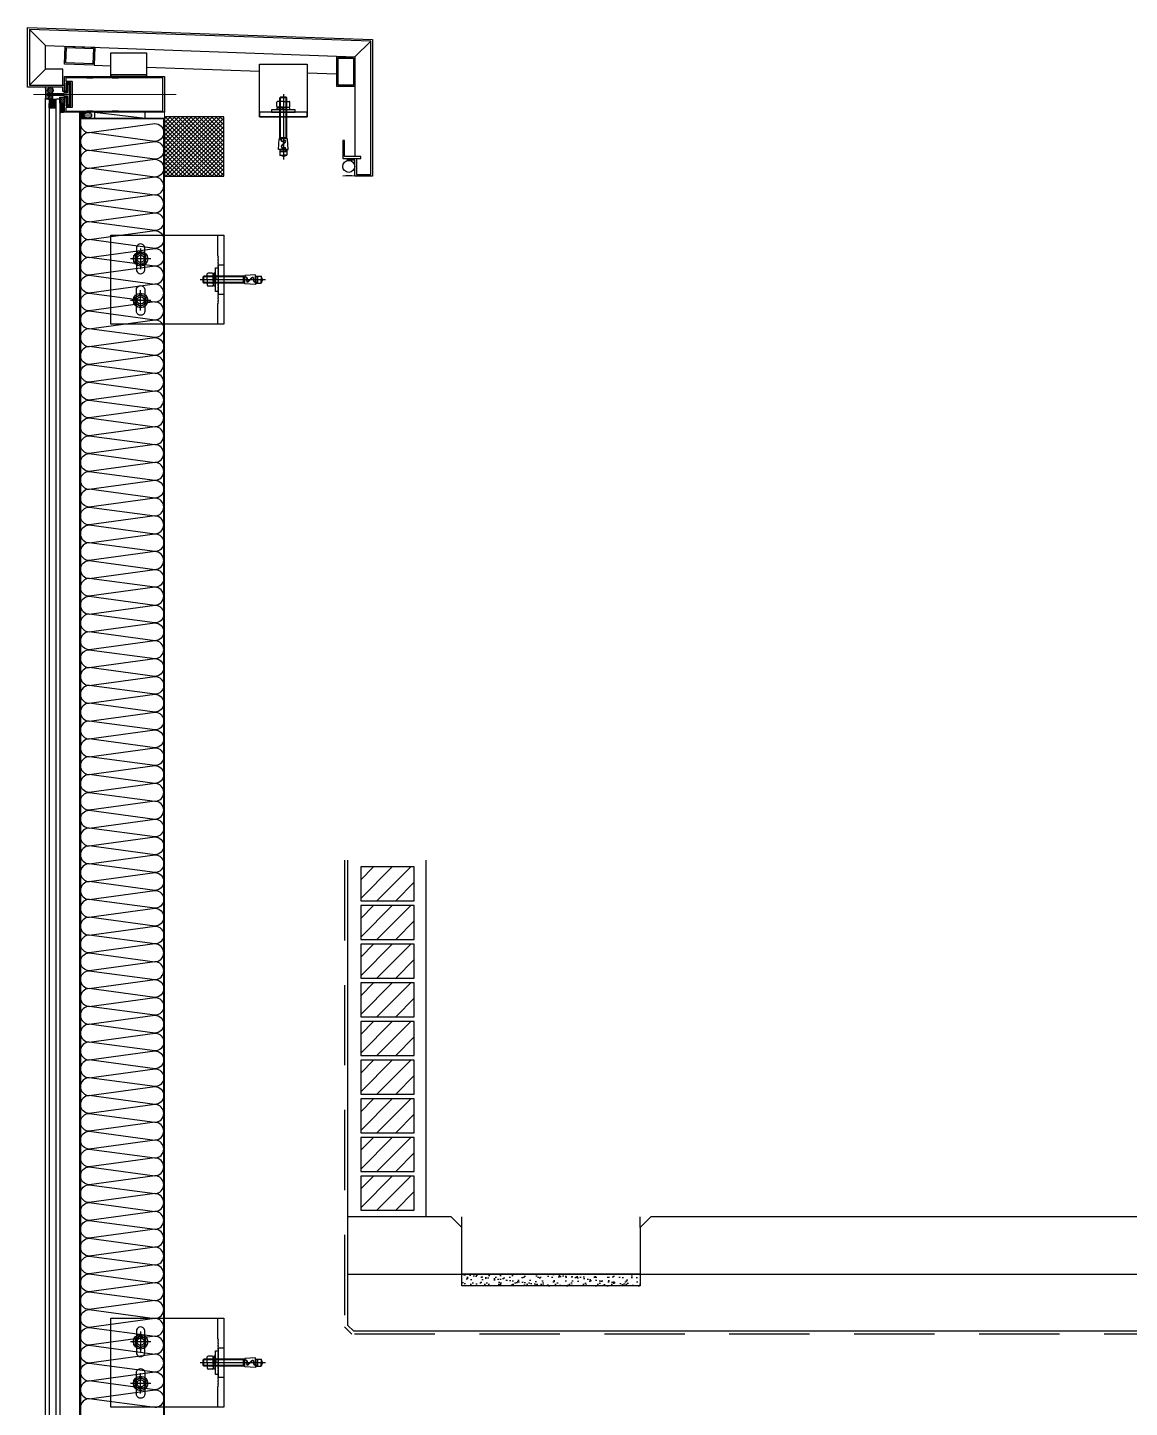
# Model space of a CAD drawing. Header units: millimetres. Extents: x 17311 to 801382, y -242618 to -104888.
# Drawn here: x 515081 to 516933, y -188350 to -186029 of the extents above; entities that cross this region are included whole.
import ezdxf

# ---------------------------------------------------------------- set-up
doc = ezdxf.new("R2010")
doc.units = ezdxf.units.MM
doc.header["$LTSCALE"] = 250
for name, pattern in [('CENTER2', [28.575, 19.05, -3.175, 3.175, -3.175]), ('HID', [2.8, 1.8, -1]), ('HIDDEN', [9.525, 6.35, -3.175])]:
    doc.linetypes.add(name, pattern=pattern)
for name, color, linetype in [('0-Sheet', 7, 'Continuous'), ('A-ETC', 8, 'Continuous'), ('A-ETC-8', 8, 'Continuous'), ('A-FIN', 6, 'Continuous'), ('A-FIN-8', 8, 'Continuous'), ('A-FIN-9', 7, 'Continuous'), ('A-HAT', 252, 'Continuous'), ('A-HAT-9', 9, 'Continuous'), ('A-HAT-WIREMESH', 9, 'g_mesh'), ('A-WALL', 3, 'Continuous'), ('A-WIN', 4, 'Continuous'), ('A-WP', 1, 'HID'), ('B-AR', 7, 'Continuous'), ('EGI', 6, 'Continuous'), ('fastener', 1, 'Continuous'), ('GLASS', 7, 'Continuous'), ('ISL', 251, 'Continuous'), ('polyamide', 6, 'Continuous'), ('S-TEEL', 4, 'Continuous'), ('SEALANT', 252, 'Continuous'), ('W200', 7, 'Continuous')]:
    doc.layers.add(name, color=color, linetype=linetype)
doc.layers.add('A-WIN-ELE', color=8, linetype='Continuous', lineweight=9)
doc.layers.add('CEN', color=1, linetype='Continuous', lineweight=9)
doc.layers.add('NOPLOT', color=191, linetype='Continuous', plot=False)
doc.styles.add('Gdim', font='')
doc.styles.get('Gdim').set_extended_font_data('Dotum')
doc.linetypes.add('g_mesh', pattern='A,10,-0.8,["X",Gdim,S=0.6,R=0,X=-0.15,Y=-0.3],-0.8', length=11.6)
pattern_1 = [(90, (-425974.36132, 38655.42335), (-0.15875, 0.079375), [0, -0.15875])]

# ---------------------------------------------------------------- blocks, each defined once
blk = doc.blocks.new('A$C17189e19')
at = {"layer": 'A-HAT-9'}
h = blk.add_hatch(dxfattribs=at)
h.set_pattern_fill('AR-SAND', color=256, scale=0.3)
h.set_pattern_definition([(37.5, (-113396.389, 321843.363), (-0.4800094, 14.6823971), [0, -11.5824, 0, -12.954, 0, -12.3825]), (7.5, (-113396.389, 321843.363), (13.4856985, 21.504753), [0, -6.2484, 0, -10.4394, 0, -4.0005]), (327.5, (-113405.761, 321843.363), (23.7297711, 0.04311554), [0, -3.81, 0, -13.716, 0, -17.907]), (317.5, (-113405.761, 321843.363), (22.9066936, 6.6878797), [0, -1.905, 0, -8.9916, 0, -10.287])])
h.paths.add_polyline_path([(0, -96), (300, -96), (300, -116), (0, -116)])
at = {"layer": 'A-FIN'}
for points in [[(-18, 0), (0, -18), (0, -116), (300, -116), (300, -18), (318, 0)], [(0, -96), (300, -96)]]:
    blk.add_lwpolyline(points, dxfattribs=at)
at = {"layer": 'NOPLOT'}
for p, q in [((0, -18), (0, 0)), ((300, -18), (300, 0))]:
    blk.add_line(p, q, dxfattribs=at)
blk = doc.blocks.new('A$Cd1522425')
at = {"layer": 'GLASS', "transparency": 33554687}
h = blk.add_hatch(dxfattribs=at)
h.set_pattern_fill('ANSI37', color=253, scale=10, angle=90, style=0)
h.set_pattern_definition([(315, (-508016.3903, -48556.2235), (0.8838834765, 0.8838834765), []), (45, (-508016.3903, -48556.2235), (-0.8838834765, 0.8838834765), [])])
h.paths.add_polyline_path([(38, -8.5, -0.198912), (38.3, -7.8, -0.112366), (25.7, -7.8, -0.198912), (26, -8.5), (26, -15.5), (27.1, -15.5), (27.1, -16.2, -0.414214), (27.8, -15.5), (36.3, -15.5, -0.414035), (37, -16.2), (37, -15.5), (38, -15.5)])
at = {"layer": 'SEALANT', "transparency": 33554687}
h = blk.add_hatch(dxfattribs=at)
h.set_pattern_fill('DOTS', color=253, scale=0.5)
h.set_pattern_definition([(360, (-494319.9528, 247536.4127), (0.396875, 0.79375), [0, -0.79375])])
edge = h.paths.add_edge_path()
edge.add_line((28.6, 1.5), (27.7, 1.6))
edge.add_line((27.7, 1.6), (26.8, 1.9))
edge.add_line((26.8, 1.9), (26, 2.3))
edge.add_line((26, 2.3), (25.3, 2.9))
edge.add_line((25.3, 2.9), (24.7, 3.6))
edge.add_line((24.7, 3.6), (24.2, 4.5))
edge.add_line((24.2, 4.5), (23.9, 5.4))
edge.add_line((23.9, 5.4), (23.8, 6.4))
edge.add_line((23.8, 6.4), (23.8, 7.4))
edge.add_line((23.8, 7.4), (23.9, 8.3))
edge.add_line((23.9, 8.3), (24.2, 9.3))
edge.add_line((24.2, 9.3), (24.7, 10.1))
edge.add_line((24.7, 10.1), (25.3, 10.8))
edge.add_line((25.3, 10.8), (26, 11.4))
edge.add_line((26, 11.4), (26.8, 11.9))
edge.add_line((26.8, 11.9), (27.7, 12.2))
edge.add_line((27.7, 12.2), (28.6, 12.2))
edge.add_line((28.6, 12.2), (28.6, 12.5))
edge.add_line((28.6, 12.5), (20, 12.5))
edge.add_arc((-80.5, 2), 101, -5.8538, 5.9479, ccw=False)
edge.add_arc((21, -8.5), 1, 90, 169.4027, ccw=False)
edge.add_line((21, -7.5), (25, -7.5))
edge.add_arc((33.7, 29.5), 38.1, 256.7521, 258.294)
edge.add_line((26, -7.7), (26, -1.5))
edge.add_line((26, -1.5), (24.2, -1.5))
edge.add_arc((24.2, 0), 1.5, 89.9999, 269.9999, ccw=False)
edge.add_line((24.2, 1.5), (28.6, 1.5))
h = blk.add_hatch(dxfattribs=at)
h.set_pattern_fill('DOTS', color=253, scale=0.5)
h.set_pattern_definition([(360, (-494319.9528, 247536.4127), (0.396875, 0.79375), [0, -0.79375])])
edge = h.paths.add_edge_path()
edge.add_line((24.7, 10.1), (25.3, 10.8))
edge.add_line((25.3, 10.8), (25.3, 10.8))
edge.add_line((25.3, 10.8), (26.9, 11.9))
edge.add_line((26.9, 11.9), (28.6, 12.5))
edge.add_line((28.6, 12.5), (20, 12.5))
edge.add_arc((-80.5, 2), 101, -5.8538, 5.9479, ccw=False)
edge.add_arc((21, -8.5), 1, 90, 169.4027, ccw=False)
edge.add_line((21, -7.5), (25, -7.5))
edge.add_arc((33.7, 29.5), 38.1, 256.7521, 258.294)
edge.add_line((26, -7.7), (26, -1.5))
edge.add_line((26, -1.5), (24.2, -1.5))
edge.add_arc((24.2, 0), 1.5, 89.9999, 269.9999, ccw=False)
edge.add_line((24.2, 1.5), (28.6, 1.5))
edge.add_arc((28.7, 6.2), 4.72, 214.6155, 269.1974, ccw=False)
edge.add_line((24.8, 3.5), (24.8, 3.5))
edge.add_line((24.8, 3.5), (24.7, 3.6))
edge.add_line((24.7, 3.6), (24.2, 4.5))
edge.add_line((24.2, 4.5), (23.9, 5.4))
edge.add_line((23.9, 5.4), (23.8, 6.4))
edge.add_line((23.8, 6.4), (23.8, 7.4))
edge.add_line((23.8, 7.4), (23.9, 8.3))
edge.add_line((23.9, 8.3), (24.2, 9.3))
edge.add_line((24.2, 9.3), (24.7, 10.1))
at = {"layer": 'SEALANT'}
h = blk.add_hatch(dxfattribs=at)
h.set_pattern_fill('DOTS', color=8, scale=10, angle=248.1986)
h.set_pattern_definition([(248.1986, (-594092.2372, -85667.5494), (0.4642384319, -0.52226806176), [0, -0.625])])
edge = h.paths.add_edge_path()
edge.add_ellipse((28.6, 6.9), major_axis=(0, 5.37), ratio=0.906309, start_angle=0, end_angle=360, ccw=False)
at = {"layer": 'SEALANT', "transparency": 33554687}
h = blk.add_hatch(dxfattribs=at)
h.set_pattern_fill('DOTS', color=253, scale=0.1, angle=270)
h.set_pattern_definition(pattern_1)
h.paths.add_polyline_path([(52.1, 2.7), (53.9, 2.7), (53.9, 3), (53.9, 3.8), (53.9, 4.5), (52.5, 4.5, -0.362029), (52, 4.9, -0.057613), (51.7, 2.5), (51.9, 2.7, -0.198912)])
at = {"layer": 'SEALANT'}
h = blk.add_hatch(dxfattribs=at)
h.set_pattern_fill('DOTS', color=8, scale=10, angle=248.1986)
h.set_pattern_definition([(248.1986, (-594092.2372, -85669.5494), (0.4642384319, -0.52226806176), [0, -0.625])])
edge = h.paths.add_edge_path()
edge.add_ellipse((28.6, -4.9), major_axis=(0, -3.37), ratio=1, start_angle=0, end_angle=360)
h = blk.add_hatch(dxfattribs=at)
h.set_pattern_fill('DASH', color=253, scale=0.5, angle=90, style=0)
h.set_pattern_definition([(270, (-531570.1055, 15906.2038), (1.5875, -1.5875), [1.5875, -1.5875])])
h.paths.add_polyline_path([(52, -14.5), (44, -14.5), (44, -4.5), (52, -4.5)])
at = {"layer": 'SEALANT', "transparency": 33554687}
h = blk.add_hatch(dxfattribs=at)
h.set_pattern_fill('ANSI37', color=253, scale=0.5)
h.set_pattern_definition([(225, (-449317.0087, -72922.338), (1.122532015, -1.122532015), []), (315, (-449317.0087, -72922.338), (1.122532015, 1.122532015), [])])
h.paths.add_polyline_path([(52, -14.5), (44, -14.5), (44, -31, -0.032752), (52, -30)])
h = blk.add_hatch(dxfattribs=at)
h.set_pattern_fill('DOTS', color=253, scale=0.1, angle=90)
h.set_pattern_definition(pattern_1)
h.paths.add_polyline_path([(52.1, -2.7), (53.9, -2.7), (53.9, -2.9), (53.9, -3.8), (53.9, -4.5), (52.5, -4.5, 0.362029), (52, -4.9, 0.057613), (51.7, -2.5), (51.9, -2.7, 0.198912)])
at = {"layer": 'B-AR'}
for points in [[(54.7, -19, 0.414214), (55.7, -20), (62, -20, 0.414214), (62.5, -19.5), (62.5, 19.5, 0.414214), (62, 20), (55.7, 20, 0.414214), (54.7, 19), (54.7, 4.7, -0.414214), (54.5, 4.5), (52.5, 4.5, -0.414214), (52, 5), (52, 30), (220, 30), (220, -30), (52, -30), (52, -5, -0.414214), (52.5, -4.5), (54.5, -4.5, -0.414214), (54.7, -4.7)], [(89.4, 28), (54.8, 28, 0.414214), (54.3, 27.5), (54.3, 22.7, 0.414214), (54.8, 22.2), (64.2, 22.2, -0.414214), (64.7, 21.7), (64.7, -21.7, -0.414214), (64.2, -22.2), (54.8, -22.2, 0.414214), (54.3, -22.7), (54.3, -27.5, 0.414214), (54.8, -28), (89.4, -28), (89.9, -27.5), (99.1, -27.5), (99.6, -28), (132.4, -28), (132.9, -27.5), (142.1, -27.5), (142.6, -28), (217, -28, 0.414214), (217.5, -27.5), (217.5, 27.5, 0.414214), (217, 28), (142.6, 28), (142.1, 27.5), (132.9, 27.5), (132.4, 28), (99.6, 28), (99.1, 27.5), (89.9, 27.5)], [(56.4, 2.7, 0.414214), (57.4, 3.7), (57.4, 4.6, -0.298217), (57.1, 5.1, -0.298217), (57.4, 5.5), (57.4, 16.3, -0.298217), (57.1, 16.8, -0.414214), (57.6, 17.3), (59.6, 17.3, -0.414214), (60.1, 16.8, -0.236068), (59.9, 16.4), (59.9, 0.4, -0.236068), (60.1, 0, -0.236068), (59.9, -0.4), (59.9, -16.4, -0.236068), (60.1, -16.8, -0.414214), (59.6, -17.3), (57.6, -17.3, -0.414214), (57.1, -16.8, -0.298217), (57.4, -16.3), (57.4, -5.5, -0.298217), (57.1, -5.1, -0.298217), (57.4, -4.6), (57.4, -3.7, 0.414214), (56.4, -2.7), (52.1, -2.7, -0.198912), (51.9, -2.7), (51, -1.8, 0.198911), (50.3, -1.5), (24.2, -1.5, -0.414214), (22.7, 0, -0.414214), (24.2, 1.5), (50.3, 1.5, 0.198912), (51, 1.8), (51.7, 2.5, -0.198912), (52.4, 2.7)]]:
    blk.add_lwpolyline(points, format="xyb", close=True, dxfattribs=at)
at = {"layer": 'CEN', "ltscale": 0.005}
blk.add_line((240, 0), (0, 0), dxfattribs=at)
at = {"layer": 'GLASS', "color": 1, "linetype": 'Continuous'}
for p, q in [((26.8, -15.5, 0), (26.8, -22.5, 0)), ((37.2, -15.5, 0), (37.2, -22.5, 0))]:
    blk.add_line(p, q, dxfattribs=at)
at = {"layer": 'GLASS', "color": 1, "linetype": 'Continuous', "elevation": 0}
blk.add_lwpolyline([(38, -8.5, -0.198912), (38.3, -7.8, -0.112366), (25.7, -7.8, -0.198912), (26, -8.5), (26, -15.5), (27.1, -15.5), (27.1, -16.2, -0.414214), (27.8, -15.5), (36.3, -15.5, -0.414035), (37, -16.2), (37, -15.5), (38, -15.5)], format="xyb", close=True, dxfattribs=at)
for points in [[(27.1, -15.5), (27.1, -22.5), (26, -22.5), (26, -15.5)], [(37, -15.5), (37, -22.5), (38, -22.5), (38, -15.5)]]:
    blk.add_lwpolyline(points, close=True, dxfattribs=at)
for points in [[(37, -16.2, 0.414214), (36.3, -15.5), (27.8, -15.5, 0.414214), (27.1, -16.2), (27.1, -22, 0.414214), (27.6, -22.5), (31.5, -22.5), (32, -22), (32.5, -22.5), (36.5, -22.5, 0.414214), (37, -22), (37, -16.2)], [(36.5, -16.2), (36.5, -21.8, -0.414214), (36.3, -22), (27.8, -22, -0.414214), (27.6, -21.8), (27.6, -16.2, -0.414214), (27.8, -16), (36.3, -16, -0.414214), (36.5, -16.2)]]:
    blk.add_lwpolyline(points, format="xyb", dxfattribs=at)
at = {"layer": 'GLASS', "color": 8, "linetype": 'Continuous'}
for centre in [(28.4, -16.7, 0), (28.4, -18.2, 0), (28.4, -19.7, 0), (28.4, -21.2, 0), (29.8, -16.7, 0), (29.8, -18.2, 0), (29.8, -19.7, 0), (29.8, -21.2, 0), (31.2, -16.7, 0), (31.2, -18.2, 0), (31.2, -19.7, 0), (31.2, -21.2, 0), (32.8, -16.7, 0), (32.8, -18.2, 0), (32.8, -19.7, 0), (32.8, -21.2, 0), (34.2, -16.7, 0), (34.2, -18.2, 0), (34.2, -19.7, 0), (34.2, -21.2, 0), (35.8, -16.7, 0), (35.8, -18.2, 0), (35.8, -19.7, 0), (35.8, -21.2, 0)]:
    blk.add_circle(centre, 0.65, dxfattribs=at)
at = {"layer": 'polyamide', "color": 5}
blk.add_lwpolyline([(60.3, 17.8), (60.3, 0), (60.3, 17.8), (56.9, 17.8), (56.9, 3.5), (56.4, 3), (53.9, 3), (53.9, 3.8), (54.4, 4.3), (54.9, 4.3), (54.9, 6.4), (55.2, 6.7), (55.2, 17), (54.9, 17), (54.9, 19), (55.4, 19.5), (61.8, 19.5), (62.3, 19), (62.3, 17), (62, 17), (62, 6.5), (62.3, 6.5), (62.3, 2), (62, 2), (62, -2), (62.3, -2), (62.3, -6.5), (62, -6.5), (62, -17), (62.3, -17), (62.3, -19), (61.8, -19.5), (55.4, -19.5), (54.9, -19), (54.9, -17), (55.2, -17), (55.2, -6.7), (54.9, -6.4), (54.9, -4.3), (54.4, -4.3), (53.9, -3.8), (53.9, -2.9), (56.4, -2.9), (56.9, -3.4), (56.9, -17.8), (60.3, -17.8), (60.3, 0)], dxfattribs=at)
at = {"layer": 'SEALANT', "color": 4, "elevation": 0}
blk.add_lwpolyline([(20, -8.5, 0.051914), (20, 12.5)], format="xyb", dxfattribs=at)
at = {"layer": 'SEALANT', "color": 4}
blk.add_lwpolyline([(52, -14.5), (44, -14.5), (44, -4.5), (52, -4.5)], close=True, dxfattribs=at)
blk.add_lwpolyline([(52, -30, 0.032752), (44, -31)], format="xyb", dxfattribs=at)
at = {"layer": 'SEALANT', "color": 8}
for centre, start, end in [((40.6, 5.1), 346.7784, 359.2245), ((40.6, -5.1), 0.7755, 13.2216)]:
    blk.add_arc(centre, 11.4, start, end, dxfattribs=at)
at = {"layer": 'SEALANT', "color": 4, "extrusion": (0, 0, -1)}
blk.add_ellipse((28.6, 6.9), major_axis=(0, 5.37), ratio=0.906309, dxfattribs=at)
at = {"layer": 'SEALANT', "color": 4}
blk.add_ellipse((28.6, -4.9, 0), major_axis=(0, -3.37), ratio=1, dxfattribs=at)
blk = doc.blocks.new('M12-STUD ANCHOR')
at = {"layer": 'A-ETC-8'}
for p, q in [((22.7, 48), (23.9, 49.2)), ((34.7, 48), (22.7, 48)), ((22.7, -20.8), (22.7, 48)), ((33.5, 49.2), (23.9, 49.2)), ((23.9, -20.8), (23.9, 49.2)), ((28.7, 54.2), (28.7, -55.8)), ((33.5, 49.2), (34.7, 48)), ((33.5, -20.8), (33.5, 49.2)), ((34.7, -20.8), (34.7, 48)), ((17.8, 33.7), (17.8, 40.7)), ((28.2, 30.2), (18, 31.2)), ((18, 28.2), (18, 31.2)), ((18, 31.2), (29.2, 31.2)), ((28.2, 27.2), (18, 28.2)), ((28.7, 42.2), (19.2, 42.2)), ((28.7, 32.2), (19.2, 32.2)), ((23.3, 33.7), (23.3, 40.7)), ((28.2, 27.2), (28.2, 30.2)), ((39.5, 28.2), (28.2, 28.2)), ((28.7, 42.2), (38.2, 42.2)), ((28.7, 32.2), (38.2, 32.2)), ((29.2, 29.2), (29.2, 32.2)), ((39.5, 31.2), (29.2, 32.2)), ((39.5, 28.2), (29.2, 29.2)), ((34.2, 33.7), (34.2, 40.7)), ((39.5, 28.2), (39.5, 31.2)), ((39.7, 33.7), (39.7, 40.7)), ((20.5, -38.8), (21.7, -20.8)), ((21.7, -20.8), (24.3, -20.8)), ((22.7, -18.4), (34.7, -18.4)), ((28.7, -20.8), (24.8, -20.8)), ((35.7, -20.8), (28.7, -20.8)), ((36.9, -38.8), (35.7, -20.8)), ((28.7, -38.8), (20.5, -38.8)), ((22.7, -38.8), (22.7, -48.4)), ((22.7, -41.2), (34.7, -41.2)), ((22.7, -42.4), (34.7, -42.4)), ((25.8, -32.3), (32, -26.1)), ((26.2, -32.6), (32.3, -26.5)), ((31.1, -35.9), (27.5, -35.9)), ((31.1, -36.4), (27.5, -36.4)), ((31.1, -38.8), (28.7, -38.8)), ((32.3, -38.8), (36.9, -38.8)), ((34.7, -38.8), (34.7, -48.4)), ((22.7, -48.4), (28.7, -48.4)), ((28.7, -50.8), (22.7, -48.4)), ((28.7, -50.8), (34.7, -48.4)), ((34.7, -48.4), (28.7, -48.4))]:
    blk.add_line(p, q, dxfattribs=at)
for centre, radius, start, end in [((19.2, 40.7), 1.47, 90, 180), ((19.2, 33.7), 1.47, 180, 270), ((21.8, 40.7), 1.47, 360, 90), ((21.8, 33.7), 1.47, 270, 360), ((24.7, 40.7), 1.47, 90, 180), ((24.7, 33.7), 1.47, 180, 270), ((32.8, 40.7), 1.47, 360, 90), ((32.8, 33.7), 1.47, 270, 360), ((35.7, 40.7), 1.47, 90, 180), ((35.7, 33.7), 1.47, 180, 270), ((38.2, 40.7), 1.47, 360, 90), ((38.2, 33.7), 1.47, 270, 360), ((27.7, -21.9), 3.6, 161.9622, 315), ((27.7, -21.9), 3.12, 159.0667, 315), ((27.5, -34), 2.4, 135, 270), ((27.5, -34), 1.92, 135, 270), ((31.1, -25.3), 1.68, 315, 135), ((31.1, -25.3), 1.2, 315, 135), ((31.1, -37.6), 1.68, 314.4153, 90), ((31.1, -37.6), 1.2, 270, 90)]:
    blk.add_arc(centre, radius, start, end, dxfattribs=at)
blk = doc.blocks.new('A$C7453124a')
at = {"layer": 'A-ETC-8'}
for points in [[(-40, 88.4), (40, 88.4), (40, 0), (-40, 0)], [(-40, 8), (-40, 0), (40, 0), (40, 8)], [(-20, 8), (20, 8), (20, 12), (-20, 12)]]:
    blk.add_lwpolyline(points, close=True, dxfattribs=at)
blk.add_blockref('M12-STUD ANCHOR', (-28.7, -16.2), dxfattribs=at)
blk = doc.blocks.new('A$C057cb786')
at = {"layer": 'A-ETC-8'}
for p, q in [((-300, 119.9), (-327, 146.9)), ((220, 100.9), (247, 127)), ((-327, 53), (-300, 80)), ((-217.9, 86.9), (-190, 85.9)), ((-130, 83.7), (60, 76.7)), ((140, 73.8), (190, 72))]:
    blk.add_line(p, q, dxfattribs=at)
for points in [[(-300, 119.9), (220, 100.9), (220, -67)], [(-271, 53), (-271, 80), (-300, 80), (-300, 119.9)]]:
    blk.add_lwpolyline(points, dxfattribs=at)
for points in [[(-266.8, 118.7), (-216.8, 116.9), (-217.9, 86.9), (-267.9, 88.7)], [(-264.6, 116.3), (-219.2, 114.7), (-220.1, 89.3), (-265.5, 91)], [(-190, 107.5), (-130, 107.5), (-130, 67.5), (-190, 67.5)], [(220, 100.9), (220, 50.9), (190, 50.9), (190, 100.9)], [(217.7, 98.6), (217.7, 53.2), (192.3, 53.2), (192.3, 98.6)], [(-190, 67.5), (-130, 67.5), (-130, 70.5), (-190, 70.5)], [(200, -70), (230, -70), (230, -67), (203, -67), (203, -40), (200, -40)]]:
    blk.add_lwpolyline(points, close=True, dxfattribs=at)
blk.add_arc((210, -163.7), 64.5, 81.0843, 98.9157, dxfattribs=at)
blk.add_ellipse((210, -83.5), major_axis=(0, 10), ratio=0.999542, dxfattribs=at)
at = {"layer": 'A-FIN-9'}
blk.add_lwpolyline([(-271, 42.8), (-271, 50), (-330, 50), (-330, 150), (250, 130), (250, -100), (220, -100), (220, -73), (208, -73), (208, -70), (223, -70), (223, -97), (247, -97), (247, 127.1), (-327, 146.9), (-327, 53), (-268, 53), (-268, 42.8)], close=True, dxfattribs=at)
at = {"layer": 'A-ETC-8'}
blk.add_blockref('A$C7453124a', (100, 0), dxfattribs=at)
blk = doc.blocks.new('m12 set anchor')
at = {"layer": 'A-ETC-8'}
for p, q in [((0, 26), (0, -84)), ((-11, 5.5), (-11, 12.5)), ((-10.8, 3), (-0.5, 4)), ((-10.8, 0), (-10.8, 3)), ((-10.8, 0), (-0.5, 1)), ((-10.8, 0), (0.5, 0)), ((0, 14), (-9.5, 14)), ((0, 4), (-9.5, 4)), ((-4.8, 21), (-6, 19.8)), ((-6, 19.8), (6, 19.8)), ((-6, -49), (-6, 19.8)), ((-5.5, 5.5), (-5.5, 12.5)), ((-4.8, 21), (4.8, 21)), ((-4.8, -49), (-4.8, 21)), ((-0.5, 1), (-0.5, 4)), ((10.7, 3), (-0.5, 3)), ((0, 14), (9.5, 14)), ((0, 4), (9.5, 4)), ((0.5, 2), (10.7, 3)), ((0.5, -1), (0.5, 2)), ((0.5, -1), (10.7, 0)), ((6, 19.8), (4.8, 21)), ((4.8, -49), (4.8, 21)), ((5.5, 5.5), (5.5, 12.5)), ((6, -49), (6, 19.8)), ((10.7, 0), (10.7, 3)), ((11, 5.5), (11, 12.5)), ((-8.2, -67), (-7, -49)), ((-3.6, -67), (-8.2, -67)), ((-7, -49), (0, -49)), ((6, -46.6), (-6, -46.6)), ((-6, -67), (-6, -76.6)), ((6, -69.4), (-6, -69.4)), ((2.6, -60.8), (-3.6, -54.7)), ((2.9, -60.5), (-3.2, -54.4)), ((-2.4, -64.1), (1.2, -64.1)), ((-2.4, -64.6), (1.2, -64.6)), ((-2.4, -67), (0, -67)), ((0, -49), (3.9, -49)), ((0, -67), (8.2, -67)), ((7, -49), (4.4, -49)), ((6, -67), (6, -76.6)), ((8.2, -67), (7, -49)), ((6, -70.6), (-6, -70.6)), ((0, -79), (-6, -76.6)), ((-6, -76.6), (0, -76.6)), ((6, -76.6), (0, -76.6)), ((0, -79), (6, -76.6))]:
    blk.add_line(p, q, dxfattribs=at)
for centre, radius, start, end in [((-9.5, 12.5), 1.47, 90, 180), ((-9.5, 5.5), 1.47, 180, 270), ((-7, 12.5), 1.47, 0, 90), ((-7, 5.5), 1.47, 270, 0), ((-4, 12.5), 1.47, 90, 180), ((-4, 5.5), 1.47, 180, 270), ((4, 12.5), 1.47, 0, 90), ((4, 5.5), 1.47, 270, 0), ((7, 12.5), 1.47, 90, 180), ((7, 5.5), 1.47, 180, 270), ((9.5, 12.5), 1.47, 0, 90), ((9.5, 5.5), 1.47, 270, 0), ((-2.4, -53.5), 1.68, 45, 225), ((-2.4, -65.8), 1.68, 90, 225.5847), ((-2.4, -53.5), 1.2, 45, 225), ((-2.4, -65.8), 1.2, 90, 270), ((1, -50.1), 3.6, 225, 18.0378), ((1, -50.1), 3.12, 225, 20.9333), ((1.2, -62.2), 2.4, 270, 45), ((1.2, -62.2), 1.92, 270, 45)]:
    blk.add_arc(centre, radius, start, end, dxfattribs=at)
blk = doc.blocks.new('A$C34c8856c')
at = {"layer": 'fastener', "linetype": 'CENTER2'}
for p, q in [((-140, 52.2, 0), (-140, 17.8, 0)), ((-122.8, 35, 0), (-157.2, 35, 0)), ((-140, -52.2, 0), (-140, -17.8, 0)), ((-122.8, -35, 0), (-157.2, -35, 0))]:
    blk.add_line(p, q, dxfattribs=at)
at = {"layer": 'fastener'}
for points in [[(-140, 45.4), (-149, 40.2), (-149, 29.8), (-140, 24.6), (-131, 29.8), (-131, 40.2)], [(-140, -45.4), (-149, -40.2), (-149, -29.8), (-140, -24.6), (-131, -29.8), (-131, -40.2)]]:
    blk.add_lwpolyline(points, close=True, dxfattribs=at)
for centre, radius in [((-140, 35, 0), 12.2), ((-140, 35, 0), 9), ((-140, -35, 0), 12.2), ((-140, -35, 0), 9)]:
    blk.add_circle(centre, radius, dxfattribs=at)
at = {"layer": 'fastener', "linetype": 'HIDDEN'}
for centre in [(-140, 35, 0), (-140, -35, 0)]:
    blk.add_circle(centre, 6, dxfattribs=at)
at = {"layer": 'S-TEEL'}
for points in [[(-190, 75), (0, 75), (0, -75), (-190, -75)], [(-14, -20), (-14, 20), (-10, 20), (-9, 19), (-10, 18), (-9, 17), (-10, 16), (-9, 15), (-10, 14), (-9, 13), (-10, 12), (-9, 11), (-10, 10), (-9, 9), (-10, 8), (-9, 7), (-10, 6), (-9, 5), (-10, 4), (-9, 3), (-10, 2), (-9, 1), (-10, 0), (-9, -1), (-10, -2), (-9, -3), (-10, -4), (-9, -5), (-10, -6), (-9, -7), (-10, -8), (-9, -9), (-10, -10), (-9, -11), (-10, -12), (-9, -13), (-10, -14), (-9, -15), (-10, -16), (-9, -17), (-10, -18), (-9, -19), (-10, -20)]]:
    blk.add_lwpolyline(points, close=True, dxfattribs=at)
blk.add_lwpolyline([(-10, 40), (-10, 75), (0, 75), (0, -75), (-10, -75), (-10, -40), (-9, -39), (-10, -38), (-9, -37), (-10, -36), (-9, -35), (-10, -34), (-9, -33), (-10, -32), (-9, -31), (-10, -30), (-9, -29), (-10, -28), (-9, -27), (-10, -26), (-9, -25), (-10, -24), (-9, -23), (-10, -22), (-9, -21), (-10, -20), (-9, -19), (-10, -18), (-9, -17), (-10, -16), (-9, -15), (-10, -14), (-9, -13), (-10, -12), (-9, -11), (-10, -10), (-9, -9), (-10, -8), (-9, -7), (-10, -6), (-9, -5), (-10, -4), (-9, -3), (-10, -2), (-9, -1), (-10, 0), (-9, 1), (-10, 2), (-9, 3), (-10, 4), (-9, 5), (-10, 6), (-9, 7), (-10, 8), (-9, 9), (-10, 10), (-9, 11), (-10, 12), (-9, 13), (-10, 14), (-9, 15), (-10, 16), (-9, 17), (-10, 18), (-9, 19), (-10, 20), (-9, 21), (-10, 22), (-9, 23), (-10, 24), (-9, 25), (-10, 26), (-9, 27), (-10, 28), (-9, 29), (-10, 30), (-9, 31), (-10, 32), (-9, 33), (-10, 34), (-9, 35), (-10, 36), (-9, 37), (-10, 38), (-9, 39), (-10, 40)], dxfattribs=at)
for points in [[(-146.7, 15, 0.745357), (-133.3, 15, 0.072565), (-133, 17), (-133, 53, 0.072565), (-133.3, 55, 0.745355), (-146.7, 55, 0.072565), (-147, 53), (-147, 17, 0.072565)], [(-146.7, -15, -0.745357), (-133.3, -15, -0.072565), (-133, -17), (-133, -53, -0.072565), (-133.3, -55, -0.745355), (-146.7, -55, -0.072565), (-147, -53), (-147, -17, -0.072565)]]:
    blk.add_lwpolyline(points, format="xyb", close=True, dxfattribs=at)
at = {"layer": 'S-TEEL', "color": 1}
blk.add_lwpolyline([(0, -25), (-9, -25), (-9, 25), (0, 25)], close=True, dxfattribs=at)
at = {"layer": 'fastener', "rotation": 90}
blk.add_blockref('m12 set anchor', (-14, 0), dxfattribs=at)

msp = doc.modelspace()

# ---------------------------------------------------------------- hatches: boundary and pattern name
at = {"layer": 'A-ETC'}
h = msp.add_hatch(dxfattribs=at)
h.set_pattern_fill('ANSI37', color=251, scale=40, style=0)
h.set_pattern_definition([(45, (570955.237, -183967.1393), (-3.5355339, 3.5355339), []), (135, (570955.237, -183967.1393), (-3.5355339, -3.5355339), [])])
h.paths.add_polyline_path([(515410.7, -186279.5), (515410.7, -186179.5), (515310.7, -186179.5), (515310.7, -186279.5)])
at = {"layer": 'A-HAT', "lineweight": -3}
h = msp.add_hatch(dxfattribs=at)
h.set_pattern_fill('ANSI31', color=256, scale=7, style=0)
h.set_pattern_definition([(45, (432554.687, -185119.358), (-15.715448, 15.715448), [])])
h.paths.add_polyline_path([(515730.7, -187441), (515640.7, -187441), (515640.7, -187498), (515730.7, -187498)])
h = msp.add_hatch(dxfattribs=at)
h.set_pattern_fill('ANSI31', color=256, scale=7, style=0)
h.set_pattern_definition([(45, (432554.687, -185184.358), (-15.715448, 15.715448), [])])
h.paths.add_polyline_path([(515730.7, -187506), (515640.7, -187506), (515640.7, -187563), (515730.7, -187563)])
h = msp.add_hatch(dxfattribs=at)
h.set_pattern_fill('ANSI31', color=256, scale=7, style=0)
h.set_pattern_definition([(45, (432554.687, -185249.358), (-15.715448, 15.715448), [])])
h.paths.add_polyline_path([(515730.7, -187571), (515640.7, -187571), (515640.7, -187628), (515730.7, -187628)])
h = msp.add_hatch(dxfattribs=at)
h.set_pattern_fill('ANSI31', color=256, scale=7, style=0)
h.set_pattern_definition([(45, (432554.687, -185314.358), (-15.715448, 15.715448), [])])
h.paths.add_polyline_path([(515730.7, -187636), (515640.7, -187636), (515640.7, -187693), (515730.7, -187693)])
h = msp.add_hatch(dxfattribs=at)
h.set_pattern_fill('ANSI31', color=256, scale=7, style=0)
h.set_pattern_definition([(45, (432554.687, -185379.358), (-15.715448, 15.715448), [])])
h.paths.add_polyline_path([(515730.7, -187701), (515640.7, -187701), (515640.7, -187758), (515730.7, -187758)])
h = msp.add_hatch(dxfattribs=at)
h.set_pattern_fill('ANSI31', color=256, scale=7, style=0)
h.set_pattern_definition([(45, (432554.687, -185444.358), (-15.715448, 15.715448), [])])
h.paths.add_polyline_path([(515730.7, -187766), (515640.7, -187766), (515640.7, -187823), (515730.7, -187823)])
h = msp.add_hatch(dxfattribs=at)
h.set_pattern_fill('ANSI31', color=256, scale=7, style=0)
h.set_pattern_definition([(45, (432554.687, -185509.358), (-15.715448, 15.715448), [])])
h.paths.add_polyline_path([(515730.7, -187831), (515640.7, -187831), (515640.7, -187888), (515730.7, -187888)])
h = msp.add_hatch(dxfattribs=at)
h.set_pattern_fill('ANSI31', color=256, scale=7, style=0)
h.set_pattern_definition([(45, (432554.687, -185574.358), (-15.715448, 15.715448), [])])
h.paths.add_polyline_path([(515730.7, -187896), (515640.7, -187896), (515640.7, -187953), (515730.7, -187953)])
h = msp.add_hatch(dxfattribs=at)
h.set_pattern_fill('ANSI31', color=256, scale=7, style=0)
h.set_pattern_definition([(45, (432554.687, -185639.358), (-15.715448, 15.715448), [])])
h.paths.add_polyline_path([(515730.7, -187961), (515640.7, -187961), (515640.7, -188018), (515730.7, -188018)])
at = {"layer": 'SEALANT', "transparency": 33554687}
h = msp.add_hatch(dxfattribs=at)
h.set_pattern_fill('DOTS', color=8, scale=0.5, angle=270, style=0)
h.set_pattern_definition([(270, (-12606536.7731, -342967.55176), (0.79375, -0.396875), [0, -0.79375])])
edge = h.paths.add_edge_path()
edge.add_ellipse((515181.9, -186176.9), major_axis=(6.47, 0), ratio=0.77258, start_angle=0, end_angle=360)

# ---------------------------------------------------------------- linework, layer by layer
at = {"layer": '0-Sheet'}
for p, q in [((515142.7, -186136.7), (515139.7, -186136.7)), ((515142.7, -186129.5), (515142.7, -186136.7))]:
    msp.add_line(p, q, dxfattribs=at)
at = {"layer": 'A-ETC', "color": 1}
msp.add_lwpolyline([(515410.7, -186279.5), (515410.7, -186179.5), (515310.7, -186179.5), (515310.7, -186279.5), (515410.7, -186279.5)], dxfattribs=at)
at = {"layer": 'A-FIN'}
for p, q in [((515750.7, -188029.5), (515750.7, -187429.5)), ((515792.7, -188029.5), (515618.7, -188029.5)), ((526392.7, -188029.5), (516128.7, -188029.5))]:
    msp.add_line(p, q, dxfattribs=at)
at = {"layer": 'A-FIN-8'}
for p, q in [((515618.7, -187429.5), (515618.7, -188211.3)), ((515628.9, -188221.5), (515618.7, -188211.3)), ((526892.4, -188221.5), (515628.9, -188221.5))]:
    msp.add_line(p, q, dxfattribs=at)
at = {"layer": 'A-HAT-WIREMESH', "ltscale": 0.6}
msp.add_line((515618.7, -188125.5), (526902.7, -188125.5), dxfattribs=at)
at = {"layer": 'A-WALL'}
for points in [[(515640.7, -187441), (515640.7, -187498), (515730.7, -187498), (515730.7, -187441)], [(515640.7, -187506), (515640.7, -187563), (515730.7, -187563), (515730.7, -187506)], [(515640.7, -187571), (515640.7, -187628), (515730.7, -187628), (515730.7, -187571)], [(515640.7, -187636), (515640.7, -187693), (515730.7, -187693), (515730.7, -187636)], [(515640.7, -187701), (515640.7, -187758), (515730.7, -187758), (515730.7, -187701)], [(515640.7, -187766), (515640.7, -187823), (515730.7, -187823), (515730.7, -187766)], [(515640.7, -187831), (515640.7, -187888), (515730.7, -187888), (515730.7, -187831)], [(515640.7, -187896), (515640.7, -187953), (515730.7, -187953), (515730.7, -187896)], [(515640.7, -187961), (515640.7, -188018), (515730.7, -188018), (515730.7, -187961)]]:
    msp.add_lwpolyline(points, close=True, dxfattribs=at)
at = {"layer": 'A-WIN'}
for points in [[(515116.7, -188721, -0.414214), (515115.7, -188722), (515111.7, -188722, -0.414214), (515110.7, -188721), (515110.7, -186150.4, -0.414214), (515111.7, -186149.4), (515115.7, -186149.4, -0.414214), (515116.7, -186150.4)], [(515134.7, -188721, -0.414214), (515133.7, -188722), (515129.7, -188722, -0.414214), (515128.7, -188721), (515128.7, -186150.4, -0.414214), (515129.7, -186149.4), (515133.7, -186149.4, -0.414214), (515134.7, -186150.4)]]:
    msp.add_lwpolyline(points, format="xyb", close=True, dxfattribs=at)
at = {"layer": 'A-WIN-ELE'}
msp.add_lwpolyline([(515310.7, -194099.5), (515310.7, -186171.9)], dxfattribs=at)
at = {"layer": 'A-WP', "ltscale": 0.3}
for p, q in [((515613.7, -187429.5), (515613.7, -188214.3)), ((515625.8, -188226.5), (515613.7, -188214.3)), ((526895.5, -188226.5), (515625.8, -188226.5))]:
    msp.add_line(p, q, dxfattribs=at)
at = {"layer": 'EGI', "color": 8}
for p, q in [((515193.3, -186171.9), (515278.3, -186181.9)), ((515309.5, -188659.5, 0), (515309.5, -186211.9, 0)), ((515310.7, -188659.5, 0), (515310.7, -186211.9, 0))]:
    msp.add_line(p, q, dxfattribs=at)
at = {"layer": 'ISL'}
for points in [[(515168.3, -186183.1, -0.414214), (515169.5, -186181.9), (515309.5, -186181.9, -0.414214), (515310.7, -186183.1), (515310.7, -186211.9), (515309.5, -186211.9), (515309.5, -186183.1), (515169.5, -186183.1), (515169.5, -188688.3), (515309.5, -188688.3), (515309.5, -188659.5), (515310.7, -188659.5), (515310.7, -188688.3, -0.414214), (515309.5, -188689.5), (515169.5, -188689.5, -0.414214), (515168.3, -188688.3), (515168.3, -186183.1)], [(515169.5, -186191, 0.414316), (515184.4, -186206), (515294.5, -186191, -0.414316), (515309.5, -186206, -0.414316), (515294.5, -186221), (515184.4, -186206, 0.414316), (515169.5, -186221)], [(515169.5, -186221, 0.414316), (515184.4, -186236), (515294.5, -186221, -0.414316), (515309.5, -186236, -0.414316), (515294.5, -186251), (515184.4, -186236, 0.414316), (515169.5, -186251)], [(515169.5, -186251, 0.414316), (515184.4, -186265.9), (515294.5, -186251, -0.414316), (515309.5, -186266, -0.414316), (515294.5, -186280.9), (515184.4, -186266, 0.414316), (515169.5, -186281)], [(515169.5, -186310.9, -0.414316), (515184.4, -186296), (515294.5, -186310.9, 0.414316), (515309.5, -186295.9, 0.414316), (515294.5, -186281), (515184.4, -186295.9, -0.414316), (515169.5, -186280.9)], [(515169.5, -186340.9, -0.414316), (515184.4, -186325.9), (515294.5, -186340.9, 0.414316), (515309.5, -186325.9, 0.414316), (515294.5, -186310.9), (515184.4, -186325.9, -0.414316), (515169.5, -186310.9)], [(515169.5, -186340.9, 0.414316), (515184.4, -186355.9), (515294.5, -186340.9, -0.414316), (515309.5, -186355.9, -0.414316), (515294.5, -186370.9), (515184.4, -186355.9, 0.414316), (515169.5, -186370.9)], [(515169.5, -186370.9, 0.414316), (515184.4, -186385.9), (515294.5, -186370.9, -0.414316), (515309.5, -186385.9, -0.414316), (515294.5, -186400.9), (515184.4, -186385.9, 0.414316), (515169.5, -186400.9)], [(515169.5, -186400.9, 0.414316), (515184.4, -186415.9), (515294.5, -186400.9, -0.414316), (515309.5, -186415.9, -0.414316), (515294.5, -186430.9), (515184.4, -186415.9, 0.414316), (515169.5, -186430.9)], [(515169.5, -186460.9, -0.414316), (515184.4, -186445.9), (515294.5, -186460.9, 0.414316), (515309.5, -186445.9, 0.414316), (515294.5, -186430.9), (515184.4, -186445.9, -0.414316), (515169.5, -186430.9)], [(515169.5, -186490.9, -0.414316), (515184.4, -186475.9), (515294.5, -186490.9, 0.414316), (515309.5, -186475.9, 0.414316), (515294.5, -186460.9), (515184.4, -186475.9, -0.414316), (515169.5, -186460.9)], [(515169.5, -186520.9, -0.414316), (515184.4, -186505.9), (515294.5, -186520.8, 0.414316), (515309.5, -186505.9, 0.414316), (515294.5, -186490.9), (515184.4, -186505.8, -0.414316), (515169.5, -186490.9)], [(515169.5, -186520.8, 0.414316), (515184.4, -186535.8), (515294.5, -186520.9, -0.414316), (515309.5, -186535.8, -0.414316), (515294.5, -186550.8), (515184.4, -186535.9, 0.414316), (515169.5, -186550.8)], [(515169.5, -186550.8, 0.414316), (515184.4, -186565.8), (515294.5, -186550.8, -0.414316), (515309.5, -186565.8, -0.414316), (515294.5, -186580.8), (515184.4, -186565.8, 0.414316), (515169.5, -186580.8)], [(515169.5, -186610.8, -0.414316), (515184.4, -186595.8), (515294.5, -186610.8, 0.414316), (515309.5, -186595.8, 0.414316), (515294.5, -186580.8), (515184.4, -186595.8, -0.414316), (515169.5, -186580.8)], [(515169.5, -186640.8, -0.414316), (515184.4, -186625.8), (515294.5, -186640.8, 0.414316), (515309.5, -186625.8, 0.414316), (515294.5, -186610.8), (515184.4, -186625.8, -0.414316), (515169.5, -186610.8)], [(515169.5, -186670.8, -0.414316), (515184.4, -186655.8), (515294.5, -186670.8, 0.414316), (515309.5, -186655.8, 0.414316), (515294.5, -186640.8), (515184.4, -186655.8, -0.414316), (515169.5, -186640.8)], [(515169.5, -186700.8, -0.414316), (515184.4, -186685.8), (515294.5, -186700.8, 0.414316), (515309.5, -186685.8, 0.414316), (515294.5, -186670.8), (515184.4, -186685.8, -0.414316), (515169.5, -186670.8)], [(515169.5, -186730.8, -0.414316), (515184.4, -186715.8), (515294.5, -186730.8, 0.414316), (515309.5, -186715.8, 0.414316), (515294.5, -186700.8), (515184.4, -186715.8, -0.414316), (515169.5, -186700.8)], [(515169.5, -186760.8, -0.414316), (515184.4, -186745.8), (515294.5, -186760.8, 0.414316), (515309.5, -186745.8, 0.414316), (515294.5, -186730.8), (515184.4, -186745.8, -0.414316), (515169.5, -186730.8)], [(515169.5, -186790.8, -0.414316), (515184.4, -186775.8), (515294.5, -186790.8, 0.414316), (515309.5, -186775.8, 0.414316), (515294.5, -186760.8), (515184.4, -186775.8, -0.414316), (515169.5, -186760.8)], [(515169.5, -186790.8, 0.414316), (515184.4, -186805.7), (515294.5, -186790.8, -0.414316), (515309.5, -186805.8, -0.414316), (515294.5, -186820.7), (515184.4, -186805.8, 0.414316), (515169.5, -186820.8)], [(515169.5, -186850.7, -0.414316), (515184.4, -186835.8), (515294.5, -186850.7, 0.414316), (515309.5, -186835.7, 0.414316), (515294.5, -186820.8), (515184.4, -186835.7, -0.414316), (515169.5, -186820.7)], [(515169.5, -186880.7, -0.414316), (515184.4, -186865.7), (515294.5, -186880.7, 0.414316), (515309.5, -186865.7, 0.414316), (515294.5, -186850.7), (515184.4, -186865.7, -0.414316), (515169.5, -186850.7)], [(515169.5, -186880.7, 0.414316), (515184.4, -186895.7), (515294.5, -186880.7, -0.414316), (515309.5, -186895.7, -0.414316), (515294.5, -186910.7), (515184.4, -186895.7, 0.414316), (515169.5, -186910.7)], [(515169.5, -186940.7, -0.414316), (515184.4, -186925.7), (515294.5, -186940.7, 0.414316), (515309.5, -186925.7, 0.414316), (515294.5, -186910.7), (515184.4, -186925.7, -0.414316), (515169.5, -186910.7)], [(515169.5, -186940.7, 0.414316), (515184.4, -186955.7), (515294.5, -186940.7, -0.414316), (515309.5, -186955.7, -0.414316), (515294.5, -186970.7), (515184.4, -186955.7, 0.414316), (515169.5, -186970.7)], [(515169.5, -187000.7, -0.414316), (515184.4, -186985.7), (515294.5, -187000.7, 0.414316), (515309.5, -186985.7, 0.414316), (515294.5, -186970.7), (515184.4, -186985.7, -0.414316), (515169.5, -186970.7)], [(515169.5, -187000.7, 0.414316), (515184.4, -187015.7), (515294.5, -187000.7, -0.414316), (515309.5, -187015.7, -0.414316), (515294.5, -187030.7), (515184.4, -187015.7, 0.414316), (515169.5, -187030.7)], [(515169.5, -187030.7, 0.414316), (515184.4, -187045.6), (515294.5, -187030.7, -0.414316), (515309.5, -187045.7, -0.414316), (515294.5, -187060.6), (515184.4, -187045.7, 0.414316), (515169.5, -187060.7)], [(515169.5, -187090.6, -0.414316), (515184.4, -187075.7), (515294.5, -187090.6, 0.414316), (515309.5, -187075.6, 0.414316), (515294.5, -187060.7), (515184.4, -187075.6, -0.414316), (515169.5, -187060.6)], [(515169.5, -187090.6, 0.414316), (515184.4, -187105.6), (515294.5, -187090.6, -0.414316), (515309.5, -187105.6, -0.414316), (515294.5, -187120.6), (515184.4, -187105.6, 0.414316), (515169.5, -187120.6)], [(515169.5, -187120.6, 0.414316), (515184.4, -187135.6), (515294.5, -187120.6, -0.414316), (515309.5, -187135.6, -0.414316), (515294.5, -187150.6), (515184.4, -187135.6, 0.414316), (515169.5, -187150.6)], [(515169.5, -187150.6, 0.414316), (515184.4, -187165.6), (515294.5, -187150.6, -0.414316), (515309.5, -187165.6, -0.414316), (515294.5, -187180.6), (515184.4, -187165.6, 0.414316), (515169.5, -187180.6)], [(515169.5, -187180.6, 0.414316), (515184.4, -187195.6), (515294.5, -187180.6, -0.414316), (515309.5, -187195.6, -0.414316), (515294.5, -187210.6), (515184.4, -187195.6, 0.414316), (515169.5, -187210.6)], [(515169.5, -187210.6, 0.414316), (515184.4, -187225.6), (515294.5, -187210.6, -0.414316), (515309.5, -187225.6, -0.414316), (515294.5, -187240.6), (515184.4, -187225.6, 0.414316), (515169.5, -187240.6)], [(515169.5, -187240.6, 0.414316), (515184.4, -187255.6), (515294.5, -187240.6, -0.414316), (515309.5, -187255.6, -0.414316), (515294.5, -187270.6), (515184.4, -187255.6, 0.414316), (515169.5, -187270.6)], [(515169.5, -187270.6, 0.414316), (515184.4, -187285.6), (515294.5, -187270.6, -0.414316), (515309.5, -187285.6, -0.414316), (515294.5, -187300.6), (515184.4, -187285.6, 0.414316), (515169.5, -187300.6)], [(515169.5, -187330.6, -0.414316), (515184.4, -187315.6), (515294.5, -187330.6, 0.414316), (515309.5, -187315.6, 0.414316), (515294.5, -187300.6), (515184.4, -187315.6, -0.414316), (515169.5, -187300.6)], [(515169.5, -187360.6, -0.414316), (515184.4, -187345.6), (515294.5, -187360.5, 0.414316), (515309.5, -187345.6, 0.414316), (515294.5, -187330.6), (515184.4, -187345.5, -0.414316), (515169.5, -187330.6)], [(515169.5, -187360.5, 0.414316), (515184.4, -187375.5), (515294.5, -187360.6, -0.414316), (515309.5, -187375.5, -0.414316), (515294.5, -187390.5), (515184.4, -187375.6, 0.414316), (515169.5, -187390.5)], [(515169.5, -187390.5, 0.414316), (515184.4, -187405.5), (515294.5, -187390.5, -0.414316), (515309.5, -187405.5, -0.414316), (515294.5, -187420.5), (515184.4, -187405.5, 0.414316), (515169.5, -187420.5)], [(515169.5, -187420.5, 0.414316), (515184.4, -187435.5), (515294.5, -187420.5, -0.414316), (515309.5, -187435.5, -0.414316), (515294.5, -187450.5), (515184.4, -187435.5, 0.414316), (515169.5, -187450.5)], [(515169.5, -187450.5, 0.414316), (515184.4, -187465.5), (515294.5, -187450.5, -0.414316), (515309.5, -187465.5, -0.414316), (515294.5, -187480.5), (515184.4, -187465.5, 0.414316), (515169.5, -187480.5)], [(515169.5, -187480.5, 0.414316), (515184.4, -187495.5), (515294.5, -187480.5, -0.414316), (515309.5, -187495.5, -0.414316), (515294.5, -187510.5), (515184.4, -187495.5, 0.414316), (515169.5, -187510.5)], [(515169.5, -187510.5, 0.414316), (515184.4, -187525.5), (515294.5, -187510.5, -0.414316), (515309.5, -187525.5, -0.414316), (515294.5, -187540.5), (515184.4, -187525.5, 0.414316), (515169.5, -187540.5)], [(515169.5, -187540.5, 0.414316), (515184.4, -187555.5), (515294.5, -187540.5, -0.414316), (515309.5, -187555.5, -0.414316), (515294.5, -187570.5), (515184.4, -187555.5, 0.414316), (515169.5, -187570.5)], [(515169.5, -187600.5, -0.414316), (515184.4, -187585.5), (515294.5, -187600.5, 0.414316), (515309.5, -187585.5, 0.414316), (515294.5, -187570.5), (515184.4, -187585.5, -0.414316), (515169.5, -187570.5)], [(515169.5, -187630.5, -0.414316), (515184.4, -187615.5), (515294.5, -187630.4, 0.414316), (515309.5, -187615.5, 0.414316), (515294.5, -187600.5), (515184.4, -187615.4, -0.414316), (515169.5, -187600.5)], [(515169.5, -187630.4, 0.414316), (515184.4, -187645.4), (515294.5, -187630.5, -0.414316), (515309.5, -187645.4, -0.414316), (515294.5, -187660.4), (515184.4, -187645.5, 0.414316), (515169.5, -187660.4)], [(515169.5, -187660.4, 0.414316), (515184.4, -187675.4), (515294.5, -187660.4, -0.414316), (515309.5, -187675.4, -0.414316), (515294.5, -187690.4), (515184.4, -187675.4, 0.414316), (515169.5, -187690.4)], [(515169.5, -187690.4, 0.414316), (515184.4, -187705.4), (515294.5, -187690.4, -0.414316), (515309.5, -187705.4, -0.414316), (515294.5, -187720.4), (515184.4, -187705.4, 0.414316), (515169.5, -187720.4)], [(515169.5, -187720.4, 0.414316), (515184.4, -187735.4), (515294.5, -187720.4, -0.414316), (515309.5, -187735.4, -0.414316), (515294.5, -187750.4), (515184.4, -187735.4, 0.414316), (515169.5, -187750.4)], [(515169.5, -187750.4, 0.414316), (515184.4, -187765.4), (515294.5, -187750.4, -0.414316), (515309.5, -187765.4, -0.414316), (515294.5, -187780.4), (515184.4, -187765.4, 0.414316), (515169.5, -187780.4)], [(515169.5, -187780.4, 0.414316), (515184.4, -187795.4), (515294.5, -187780.4, -0.414316), (515309.5, -187795.4, -0.414316), (515294.5, -187810.4), (515184.4, -187795.4, 0.414316), (515169.5, -187810.4)], [(515169.5, -187810.4, 0.414316), (515184.4, -187825.4), (515294.5, -187810.4, -0.414316), (515309.5, -187825.4, -0.414316), (515294.5, -187840.4), (515184.4, -187825.4, 0.414316), (515169.5, -187840.4)], [(515169.5, -187870.4, -0.414316), (515184.4, -187855.4), (515294.5, -187870.4, 0.414316), (515309.5, -187855.4, 0.414316), (515294.5, -187840.4), (515184.4, -187855.4, -0.414316), (515169.5, -187840.4)], [(515169.5, -187900.4, -0.414316), (515184.4, -187885.4), (515294.5, -187900.4, 0.414316), (515309.5, -187885.4, 0.414316), (515294.5, -187870.4), (515184.4, -187885.4, -0.414316), (515169.5, -187870.4)], [(515169.5, -187930.4, -0.414316), (515184.4, -187915.4), (515294.5, -187930.3, 0.414316), (515309.5, -187915.4, 0.414316), (515294.5, -187900.4), (515184.4, -187915.3, -0.414316), (515169.5, -187900.4)], [(515169.5, -187960.3, -0.414316), (515184.4, -187945.4), (515294.5, -187960.3, 0.414316), (515309.5, -187945.3, 0.414316), (515294.5, -187930.4), (515184.4, -187945.3, -0.414316), (515169.5, -187930.3)], [(515169.5, -187990.3, -0.414316), (515184.4, -187975.3), (515294.5, -187990.3, 0.414316), (515309.5, -187975.3, 0.414316), (515294.5, -187960.3), (515184.4, -187975.3, -0.414316), (515169.5, -187960.3)], [(515169.5, -188020.3, -0.414316), (515184.4, -188005.3), (515294.5, -188020.3, 0.414316), (515309.5, -188005.3, 0.414316), (515294.5, -187990.3), (515184.4, -188005.3, -0.414316), (515169.5, -187990.3)], [(515169.5, -188050.3, -0.414316), (515184.4, -188035.3), (515294.5, -188050.3, 0.414316), (515309.5, -188035.3, 0.414316), (515294.5, -188020.3), (515184.4, -188035.3, -0.414316), (515169.5, -188020.3)], [(515169.5, -188080.3, -0.414316), (515184.4, -188065.3), (515294.5, -188080.3, 0.414316), (515309.5, -188065.3, 0.414316), (515294.5, -188050.3), (515184.4, -188065.3, -0.414316), (515169.5, -188050.3)], [(515169.5, -188110.3, -0.414316), (515184.4, -188095.3), (515294.5, -188110.3, 0.414316), (515309.5, -188095.3, 0.414316), (515294.5, -188080.3), (515184.4, -188095.3, -0.414316), (515169.5, -188080.3)], [(515169.5, -188140.3, -0.414316), (515184.4, -188125.3), (515294.5, -188140.3, 0.414316), (515309.5, -188125.3, 0.414316), (515294.5, -188110.3), (515184.4, -188125.3, -0.414316), (515169.5, -188110.3)], [(515169.5, -188170.3, -0.414316), (515184.4, -188155.3), (515294.5, -188170.3, 0.414316), (515309.5, -188155.3, 0.414316), (515294.5, -188140.3), (515184.4, -188155.3, -0.414316), (515169.5, -188140.3)], [(515169.5, -188200.3, -0.414316), (515184.4, -188185.3), (515294.5, -188200.2, 0.414316), (515309.5, -188185.3, 0.414316), (515294.5, -188170.3), (515184.4, -188185.2, -0.414316), (515169.5, -188170.3)], [(515169.5, -188230.2, -0.414316), (515184.4, -188215.3), (515294.5, -188230.2, 0.414316), (515309.5, -188215.2, 0.414316), (515294.5, -188200.3), (515184.4, -188215.2, -0.414316), (515169.5, -188200.2)], [(515169.5, -188260.2, -0.414316), (515184.4, -188245.2), (515294.5, -188260.2, 0.414316), (515309.5, -188245.2, 0.414316), (515294.5, -188230.2), (515184.4, -188245.2, -0.414316), (515169.5, -188230.2)], [(515169.5, -188290.2, -0.414316), (515184.4, -188275.2), (515294.5, -188290.2, 0.414316), (515309.5, -188275.2, 0.414316), (515294.5, -188260.2), (515184.4, -188275.2, -0.414316), (515169.5, -188260.2)], [(515169.5, -188290.2, 0.414316), (515184.4, -188305.2), (515294.5, -188290.2, -0.414316), (515309.5, -188305.2, -0.414316), (515294.5, -188320.2), (515184.4, -188305.2, 0.414316), (515169.5, -188320.2)], [(515169.5, -188320.2, 0.414316), (515184.4, -188335.2), (515294.5, -188320.2, -0.414316), (515309.5, -188335.2, -0.414316), (515294.5, -188350.2), (515184.4, -188335.2, 0.414316), (515169.5, -188350.2)]]:
    msp.add_lwpolyline(points, format="xyb", dxfattribs=at)
msp.add_lwpolyline([(515193.3, -186181.9), (515278.3, -186181.9), (515278.3, -186171.9), (515193.3, -186171.9)], close=True, dxfattribs=at)
at = {"layer": 'SEALANT', "color": 4}
msp.add_arc((515136.5, -186177.5), 32.2, 350.0002, 9.9997, dxfattribs=at)
at = {"layer": 'SEALANT', "color": 8}
for radius, start, end in [(33.7, 352.509, 9.551), (35.2, 352.8295, 9.141), (36.7, 353.1236, 8.7649), (38.2, 353.3945, 8.4186), (39.7, 4.1055, 8.0988), (39.7, 353.6448, 357.4891), (41.2, 5.9356, 7.8024), (41.2, 353.8768, 355.6385), (42.7, 6.7694, 7.527), (42.7, 354.0924, 354.7841)]:
    msp.add_arc((515136.5, -186177.5), radius, start, end, dxfattribs=at)
at = {"layer": 'SEALANT', "color": 4}
msp.add_ellipse((515181.9, -186176.9), major_axis=(6.47, 0), ratio=0.77258, dxfattribs=at)

# ---------------------------------------------------------------- block references
at = {"layer": 'A-ETC-8'}
for p in [(515410.7, -186453.3), (515410.7, -188274.5)]:
    msp.add_blockref('A$C34c8856c', p, dxfattribs=at)
at = {"layer": 'A-FIN', "xscale": -1}
msp.add_blockref('A$C17189e19', (516110.7, -188029.5), dxfattribs=at)
at = {"layer": 'A-FIN-9'}
msp.add_blockref('A$C057cb786', (515410.7, -186179.5), dxfattribs=at)
at = {"layer": 'W200'}
msp.add_blockref('A$Cd1522425', (515090.7, -186141.9), dxfattribs=at)

doc.saveas('drawing.dxf')
